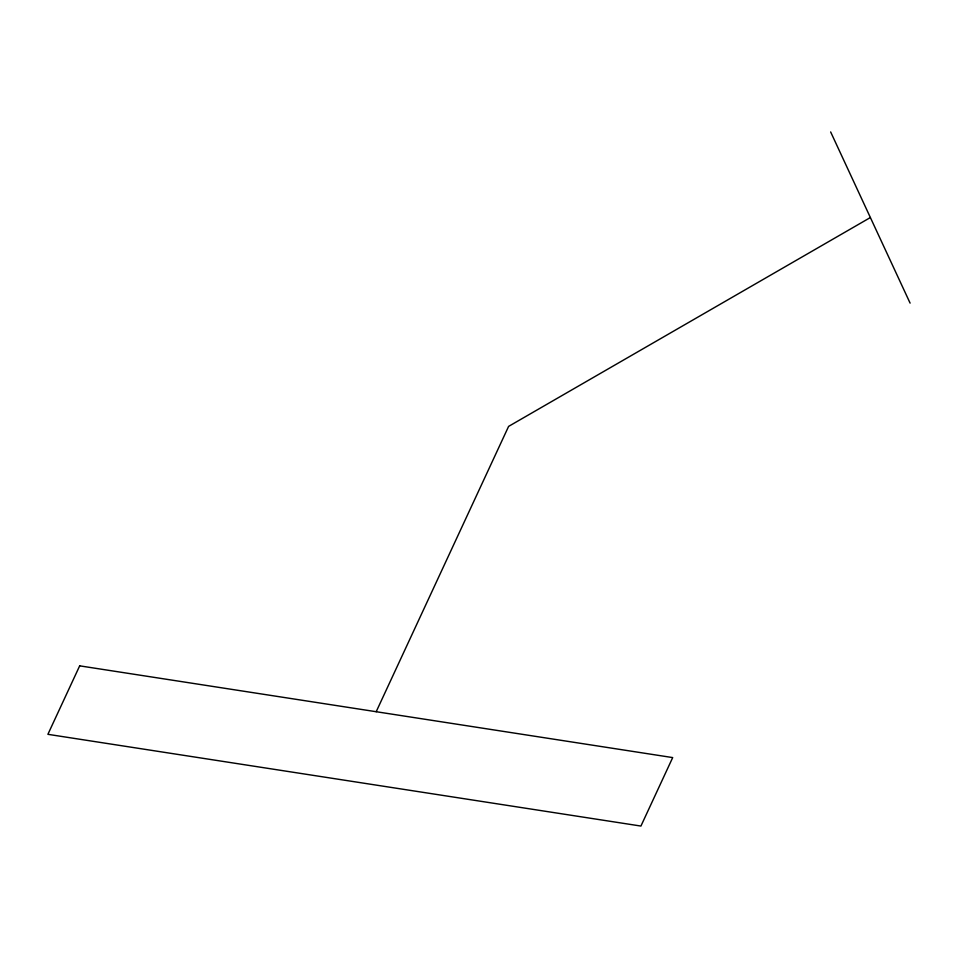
<?xml version="1.0" encoding="UTF-8"?>
<svg xmlns="http://www.w3.org/2000/svg" width="958" height="958" viewBox="0 0 958 958"><rect width="100%" height="100%" fill="white"/><g stroke="black" fill="none" stroke-linecap="round" stroke-linejoin="round"><path stroke-width="1.44" d="M376.195 711.71L508.602 426.394L870.379 217.538M830.646 131.941L910.1 303.123M79.682 665.846L47.9 734.319L640.926 826.059L672.696 757.586L79.682 665.846"/></g></svg>
